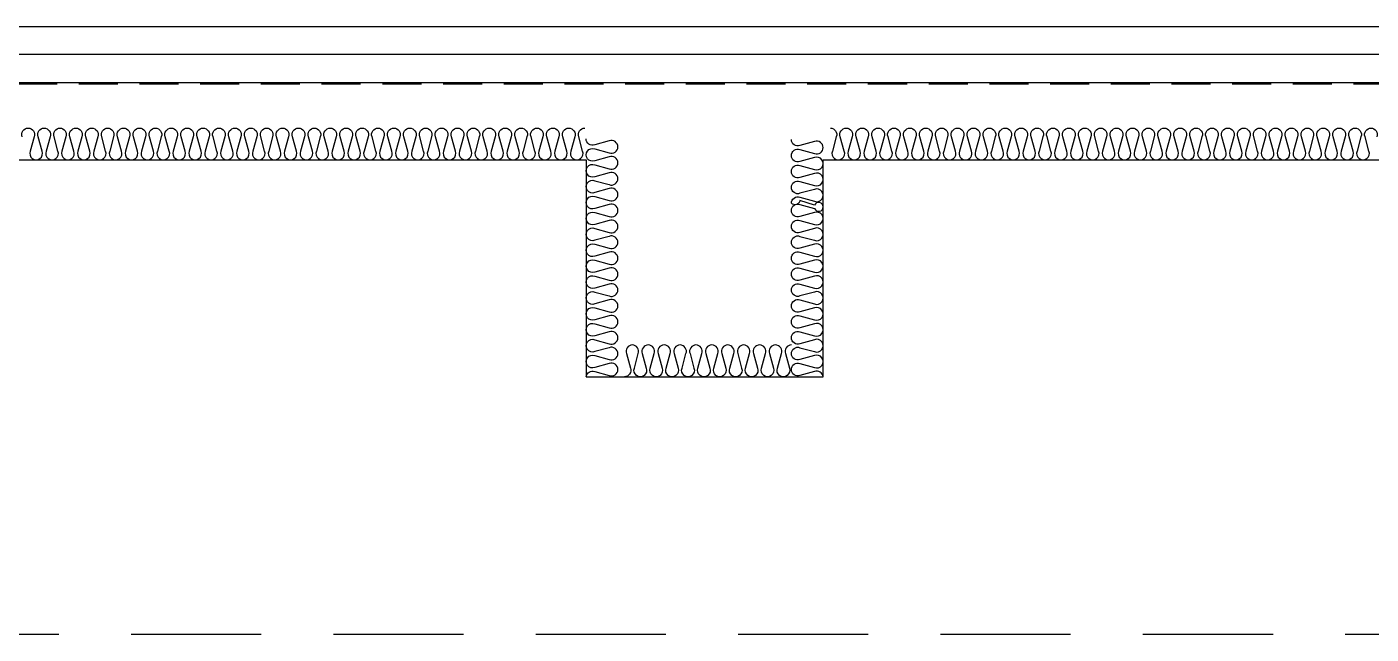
# Model space of a CAD drawing. Header units: millimetres. Extents: x 17311 to 801382, y -242618 to -104888.
# Drawn here: x 535766 to 540416, y -188729 to -186629 of the extents above; entities that cross this region are included whole.
import ezdxf

# ---------------------------------------------------------------- set-up
doc = ezdxf.new("R2010")
doc.units = ezdxf.units.MM
doc.header["$LTSCALE"] = 250
doc.linetypes.add('HID', pattern=[2.8, 1.8, -1])
doc.linetypes.add('HIDDEN', pattern=[9.525, 6.35, -3.175])
for name, color, linetype in [('A-FIN', 6, 'Continuous'), ('A-FIN-8', 8, 'Continuous'), ('A-HAT-WIREMESH', 9, 'g_mesh'), ('A-WP', 1, 'HID'), ('ISL', 251, 'Continuous'), ('인테리어', 7, 'HIDDEN')]:
    doc.layers.add(name, color=color, linetype=linetype)
doc.styles.add('Gdim', font='')
doc.styles.get('Gdim').set_extended_font_data('Dotum')
doc.linetypes.add('g_mesh', pattern='A,10,-0.8,["X",Gdim,S=0.6,R=0,X=-0.15,Y=-0.3],-0.8', length=11.6)

msp = doc.modelspace()

# ---------------------------------------------------------------- linework, layer by layer
at = {"layer": 'A-FIN'}
msp.add_line((562192.7, -186629.5), (527628.7, -186629.5), dxfattribs=at)
at = {"layer": 'A-FIN-8'}
msp.add_line((527128.9, -186821.5), (562692.4, -186821.5), dxfattribs=at)
at = {"layer": 'A-HAT-WIREMESH', "ltscale": 0.6}
msp.add_line((562702.7, -186725.5), (527118.7, -186725.5), dxfattribs=at)
at = {"layer": 'A-WP', "ltscale": 0.3}
msp.add_line((527125.8, -186826.5), (562695.5, -186826.5), dxfattribs=at)
at = {"layer": 'ISL'}
for points in [[(535750.1, -187009.3, -0.524856), (535770.7, -186979.5, -0.524856), (535791.2, -187009.3), (535777.6, -187059.7, 1.449198), (535818.7, -187059.7), (535805.1, -187009.3, -0.524856), (535825.7, -186979.5, -0.524856), (535846.2, -187009.3), (535832.6, -187059.7, 1.449198), (535873.7, -187059.7), (535860.1, -187009.3, -0.524856), (535880.7, -186979.5, -0.524856), (535901.2, -187009.3), (535887.6, -187059.7, 1.449198), (535928.7, -187059.7), (535915.1, -187009.3, -0.524856), (535935.7, -186979.5, -0.524856), (535956.2, -187009.3), (535942.6, -187059.7, 1.449198), (535983.7, -187059.7), (535970.1, -187009.3, -0.524856), (535990.7, -186979.5, -0.524856), (536011.2, -187009.3), (535997.6, -187059.7, 1.449198), (536038.7, -187059.7), (536025.1, -187009.3, -0.524856), (536045.7, -186979.5, -0.524856), (536066.2, -187009.3), (536052.6, -187059.7, 1.449198), (536093.7, -187059.7), (536080.1, -187009.3, -0.524856), (536100.7, -186979.5, -0.524856), (536121.2, -187009.3), (536107.6, -187059.7, 1.449198), (536148.7, -187059.7), (536135.1, -187009.3, -0.524856), (536155.7, -186979.5, -0.524856), (536176.2, -187009.3), (536162.6, -187059.7, 1.449198), (536203.7, -187059.7), (536190.1, -187009.3, -0.524856), (536210.7, -186979.5, -0.524856), (536231.2, -187009.3), (536217.6, -187059.7, 1.449198), (536258.7, -187059.7), (536245.1, -187009.3, -0.524856), (536265.7, -186979.5, -0.524856), (536286.2, -187009.3), (536272.6, -187059.7, 1.449198), (536313.7, -187059.7), (536300.1, -187009.3, -0.524856), (536320.7, -186979.5, -0.524856), (536341.2, -187009.3), (536327.6, -187059.7, 1.449198), (536368.7, -187059.7), (536355.1, -187009.3, -0.524856), (536375.7, -186979.5, -0.524856), (536396.2, -187009.3), (536382.6, -187059.7, 1.449198), (536423.7, -187059.7), (536410.1, -187009.3, -0.524856), (536430.7, -186979.5, -0.524856), (536451.2, -187009.3), (536437.6, -187059.7, 1.449198), (536478.7, -187059.7), (536465.1, -187009.3, -0.524856), (536485.7, -186979.5, -0.524856), (536506.2, -187009.3), (536492.6, -187059.7, 1.449198), (536533.7, -187059.7), (536520.1, -187009.3, -0.524856), (536540.7, -186979.5, -0.524856), (536561.2, -187009.3), (536547.6, -187059.7, 1.449198), (536588.7, -187059.7), (536575.1, -187009.3, -0.524856), (536595.7, -186979.5, -0.524856), (536616.2, -187009.3), (536602.6, -187059.7, 1.449198), (536643.7, -187059.7), (536630.1, -187009.3, -0.524856), (536650.7, -186979.5, -0.524856), (536671.2, -187009.3), (536657.6, -187059.7, 1.449198), (536698.7, -187059.7), (536685.1, -187009.3, -0.524856), (536705.7, -186979.5, -0.524856), (536726.2, -187009.3), (536712.6, -187059.7, 1.449198), (536753.7, -187059.7), (536740.1, -187009.3, -0.524856), (536760.7, -186979.5, -0.524856), (536781.2, -187009.3), (536767.6, -187059.7, 1.449198), (536808.7, -187059.7), (536795.1, -187009.3, -0.524856), (536815.7, -186979.5, -0.524856), (536836.2, -187009.3), (536822.6, -187059.7, 1.449198), (536863.7, -187059.7), (536850.1, -187009.3, -0.524856), (536870.7, -186979.5, -0.524856), (536891.2, -187009.3), (536877.6, -187059.7, 1.449198), (536918.7, -187059.7), (536905.1, -187009.3, -0.524856), (536925.7, -186979.5, -0.524856), (536946.2, -187009.3), (536932.6, -187059.7, 1.449198), (536973.7, -187059.7), (536960.1, -187009.3, -0.524856), (536980.7, -186979.5, -0.524856), (537001.2, -187009.3), (536987.6, -187059.7, 1.449198), (537028.7, -187059.7), (537015.1, -187009.3, -0.524856), (537035.7, -186979.5, -0.524856), (537056.2, -187009.3), (537042.6, -187059.7, 1.449198), (537083.7, -187059.7), (537070.1, -187009.3, -0.524856), (537090.7, -186979.5, -0.524856), (537111.2, -187009.3), (537097.6, -187059.7, 1.449198), (537138.7, -187059.7), (537125.1, -187009.3, -0.524856), (537145.7, -186979.5, -0.524856), (537166.2, -187009.3), (537152.6, -187059.7, 1.449198), (537193.7, -187059.7), (537180.1, -187009.3, -0.524856), (537200.7, -186979.5, -0.524856), (537221.2, -187009.3), (537207.6, -187059.7, 1.449198), (537248.7, -187059.7), (537235.1, -187009.3, -0.524856), (537255.7, -186979.5, -0.524856), (537276.2, -187009.3), (537262.6, -187059.7, 1.449198), (537303.7, -187059.7), (537290.1, -187009.3, -0.524856), (537310.7, -186979.5, -0.524856), (537331.2, -187009.3), (537317.6, -187059.7, 1.449198), (537358.7, -187059.7), (537345.1, -187009.3, -0.524856), (537365.7, -186979.5, -0.524856), (537386.2, -187009.3), (537372.6, -187059.7, 1.449198), (537413.7, -187059.7), (537400.1, -187009.3, -0.524856), (537420.7, -186979.5, -0.524856), (537441.2, -187009.3), (537427.6, -187059.7, 1.449198), (537468.7, -187059.7), (537455.1, -187009.3, -0.524856), (537475.7, -186979.5, -0.524856), (537496.2, -187009.3), (537482.6, -187059.7, 1.449198), (537523.7, -187059.7), (537510.1, -187009.3, -0.524856), (537530.7, -186979.5, -0.524856), (537551.2, -187009.3), (537537.6, -187059.7, 1.449198), (537578.7, -187059.7), (537565.1, -187009.3, -0.524856), (537585.7, -186979.5, -0.524856), (537606.2, -187009.3), (537592.6, -187059.7, 1.449198), (537633.7, -187059.7), (537620.1, -187009.3, -0.524856), (537640.7, -186979.5, -0.524856), (537661.2, -187009.3), (537647.6, -187059.7, 1.449198), (537688.7, -187059.7), (537675.1, -187009.3, -0.524855), (537695.7, -186979.5, -0.524855)], [(537700.8, -187839.5, -0.489145), (537730.5, -187821.4), (537780.9, -187835.1, 0.524856), (537810.7, -187814.5, 0.524856), (537780.9, -187793.9), (537730.5, -187807.6, -1.449198), (537730.5, -187766.4), (537780.9, -187780.1, 0.524856), (537810.7, -187759.5, 0.524856), (537780.9, -187738.9), (537730.5, -187752.6, -1.449198), (537730.5, -187711.4), (537780.9, -187725.1, 0.524856), (537810.7, -187704.5, 0.524856), (537780.9, -187683.9), (537730.5, -187697.6, -1.449198), (537730.5, -187656.4), (537780.9, -187670.1, 0.524856), (537810.7, -187649.5, 0.524856), (537780.9, -187628.9), (537730.5, -187642.6, -1.449198), (537730.5, -187601.4), (537780.9, -187615.1, 0.524856), (537810.7, -187594.5, 0.524856), (537780.9, -187573.9), (537730.5, -187587.6, -1.449198), (537730.5, -187546.4), (537780.9, -187560.1, 0.524856), (537810.7, -187539.5, 0.524856), (537780.9, -187518.9), (537730.5, -187532.6, -1.449198), (537730.5, -187491.4), (537780.9, -187505.1, 0.524856), (537810.7, -187484.5, 0.524856), (537780.9, -187463.9), (537730.5, -187477.6, -1.449198), (537730.5, -187436.4), (537780.9, -187450.1, 0.524856), (537810.7, -187429.5, 0.524856), (537780.9, -187408.9), (537730.5, -187422.6, -1.449198), (537730.5, -187381.4), (537780.9, -187395.1, 0.524856), (537810.7, -187374.5, 0.524856), (537780.9, -187353.9), (537730.5, -187367.6, -1.449198), (537730.5, -187326.4), (537780.9, -187340.1, 0.524856), (537810.7, -187319.5, 0.524856), (537780.9, -187298.9), (537730.5, -187312.6, -1.449198), (537730.5, -187271.4), (537780.9, -187285.1, 0.524856), (537810.7, -187264.5, 0.524856), (537780.9, -187243.9), (537730.5, -187257.6, -1.449198), (537730.5, -187216.4), (537780.9, -187230.1, 0.524856), (537810.7, -187209.5, 0.524856), (537780.9, -187188.9), (537730.5, -187202.6, -1.449198), (537730.5, -187161.4), (537780.9, -187175.1, 0.524856), (537810.7, -187154.5, 0.524856), (537780.9, -187133.9), (537730.5, -187147.6, -1.449198), (537730.5, -187106.4), (537780.9, -187120.1, 0.524856), (537810.7, -187099.5, 0.524856), (537780.9, -187078.9), (537730.5, -187092.6, -1.449198), (537730.5, -187051.4), (537780.9, -187065.1, 0.524856), (537810.7, -187044.5, 0.524856), (537780.9, -187023.9), (537730.5, -187037.6, -0.524933), (537700.7, -187017)], [(538520.5, -187839.5, 0.489145), (538490.9, -187821.4), (538440.5, -187835.1, -0.524856), (538410.7, -187814.5, -0.524856), (538440.5, -187793.9), (538490.9, -187807.6, 1.449198), (538490.9, -187766.4), (538440.5, -187780.1, -0.524856), (538410.7, -187759.5, -0.524856), (538440.5, -187738.9), (538490.9, -187752.6, 1.449198), (538490.9, -187711.4), (538440.5, -187725.1, -0.524856), (538410.7, -187704.5, -0.524856), (538440.5, -187683.9), (538490.9, -187697.6, 1.449198), (538490.9, -187656.4), (538440.5, -187670.1, -0.524856), (538410.7, -187649.5, -0.524856), (538440.5, -187628.9), (538490.9, -187642.6, 1.449198), (538490.9, -187601.4), (538440.5, -187615.1, -0.524856), (538410.7, -187594.5, -0.524856), (538440.5, -187573.9), (538490.9, -187587.6, 1.449198), (538490.9, -187546.4), (538440.5, -187560.1, -0.524856), (538410.7, -187539.5, -0.524856), (538440.5, -187518.9), (538490.9, -187532.6, 1.449198), (538490.9, -187491.4), (538440.5, -187505.1, -0.524856), (538410.7, -187484.5, -0.524856), (538440.5, -187463.9), (538490.9, -187477.6, 1.449198), (538490.9, -187436.4), (538440.5, -187450.1, -0.524856), (538410.7, -187429.5, -0.524856), (538440.5, -187408.9), (538490.9, -187422.6, 1.449198), (538490.9, -187381.4), (538440.5, -187395.1, -0.524856), (538410.7, -187374.5, -0.524856), (538440.5, -187353.9), (538490.9, -187367.6, 1.449198), (538490.9, -187326.4), (538440.5, -187340.1, -0.524856), (538410.7, -187319.5, -0.524856), (538440.5, -187298.9), (538490.9, -187312.6, 1.449198), (538490.9, -187271.4), (538440.5, -187285.1, -0.524856), (538410.7, -187264.5, -0.524856), (538440.5, -187243.9), (538490.9, -187257.6, 5.351885), (538490.9, -187246.4), (538440.5, -187230.1, -0.607988), (538410.7, -187239.5, -0.524856), (538440.5, -187218.9), (538490.9, -187232.6, 1.449198), (538490.9, -187191.4), (538440.5, -187205.1, -0.524856), (538410.7, -187184.5, -0.524856), (538440.5, -187163.9), (538490.9, -187177.6, 1.449198), (538490.9, -187136.4), (538440.5, -187150.1, -0.524856), (538410.7, -187129.5, -0.524856), (538440.5, -187108.9), (538490.9, -187122.6, 1.449198), (538490.9, -187081.4), (538440.5, -187095.1, -0.524856), (538410.7, -187074.5, -0.524856), (538440.5, -187053.9), (538490.9, -187067.6, 0.524933), (538520.7, -187047, 0.524933), (538490.9, -187026.4), (538440.5, -187040.1, -0.524854), (538410.7, -187019.5, -0.524854)], [(538545.7, -186979.5, -0.524855), (538566.2, -187009.3), (538552.6, -187059.7, 1.449198), (538593.7, -187059.7), (538580.1, -187009.3, -0.524856), (538600.7, -186979.5, -0.524856), (538621.2, -187009.3), (538607.6, -187059.7, 1.449198), (538648.7, -187059.7), (538635.1, -187009.3, -0.524856), (538655.7, -186979.5, -0.524856), (538676.2, -187009.3), (538662.6, -187059.7, 1.449198), (538703.7, -187059.7), (538690.1, -187009.3, -0.524856), (538710.7, -186979.5, -0.524856), (538731.2, -187009.3), (538717.6, -187059.7, 1.449198), (538758.7, -187059.7), (538745.1, -187009.3, -0.524856), (538765.7, -186979.5, -0.524856), (538786.2, -187009.3), (538772.6, -187059.7, 1.449198), (538813.7, -187059.7), (538800.1, -187009.3, -0.524856), (538820.7, -186979.5, -0.524856), (538841.2, -187009.3), (538827.6, -187059.7, 1.449198), (538868.7, -187059.7), (538855.1, -187009.3, -0.524856), (538875.7, -186979.5, -0.524856), (538896.2, -187009.3), (538882.6, -187059.7, 1.449198), (538923.7, -187059.7), (538910.1, -187009.3, -0.524856), (538930.7, -186979.5, -0.524856), (538951.2, -187009.3), (538937.6, -187059.7, 1.449198), (538978.7, -187059.7), (538965.1, -187009.3, -0.524856), (538985.7, -186979.5, -0.524856), (539006.2, -187009.3), (538992.6, -187059.7, 0.524933), (539013.2, -187089.5, 0.524933), (539033.7, -187059.7), (539020.1, -187009.3, -0.524856), (539040.7, -186979.5, -0.524856), (539061.2, -187009.3), (539047.6, -187059.7, 1.449198), (539088.7, -187059.7), (539075.1, -187009.3, -0.524856), (539095.7, -186979.5, -0.524856), (539116.2, -187009.3), (539102.6, -187059.7, 1.449198), (539143.7, -187059.7), (539130.1, -187009.3, -0.524856), (539150.7, -186979.5, -0.524856), (539171.2, -187009.3), (539157.6, -187059.7, 1.449198), (539198.7, -187059.7), (539185.1, -187009.3, -0.524856), (539205.7, -186979.5, -0.524856), (539226.2, -187009.3), (539212.6, -187059.7, 1.449198), (539253.7, -187059.7), (539240.1, -187009.3, -0.524856), (539260.7, -186979.5, -0.524856), (539281.2, -187009.3), (539267.6, -187059.7, 1.449198), (539308.7, -187059.7), (539295.1, -187009.3, -0.524856), (539315.7, -186979.5, -0.524856), (539336.2, -187009.3), (539322.6, -187059.7, 1.449198), (539363.7, -187059.7), (539350.1, -187009.3, -0.524856), (539370.7, -186979.5, -0.524856), (539391.2, -187009.3), (539377.6, -187059.7, 1.449198), (539418.7, -187059.7), (539405.1, -187009.3, -0.524856), (539425.7, -186979.5, -0.524856), (539446.2, -187009.3), (539432.6, -187059.7, 1.449198), (539473.7, -187059.7), (539460.1, -187009.3, -0.524856), (539480.7, -186979.5, -0.524856), (539501.2, -187009.3), (539487.6, -187059.7, 1.449198), (539528.7, -187059.7), (539515.1, -187009.3, -0.524856), (539535.7, -186979.5, -0.524856), (539556.2, -187009.3), (539542.6, -187059.7, 1.449198), (539583.7, -187059.7), (539570.1, -187009.3, -0.524856), (539590.7, -186979.5, -0.524856), (539611.2, -187009.3), (539597.6, -187059.7, 1.449198), (539638.7, -187059.7), (539625.1, -187009.3, -0.524856), (539645.7, -186979.5, -0.524856), (539666.2, -187009.3), (539652.6, -187059.7, 1.449198), (539693.7, -187059.7), (539680.1, -187009.3, -0.524856), (539700.7, -186979.5, -0.524856), (539721.2, -187009.3), (539707.6, -187059.7, 1.449198), (539748.7, -187059.7), (539735.1, -187009.3, -0.524856), (539755.7, -186979.5, -0.524856), (539776.2, -187009.3), (539762.6, -187059.7, 1.449198), (539803.7, -187059.7), (539790.1, -187009.3, -0.524856), (539810.7, -186979.5, -0.524856), (539831.2, -187009.3), (539817.6, -187059.7, 1.449198), (539858.7, -187059.7), (539845.1, -187009.3, -0.524856), (539865.7, -186979.5, -0.524856), (539886.2, -187009.3), (539872.6, -187059.7, 1.449198), (539913.7, -187059.7), (539900.1, -187009.3, -0.524856), (539920.7, -186979.5, -0.524856), (539941.2, -187009.3), (539927.6, -187059.7, 1.449198), (539968.7, -187059.7), (539955.1, -187009.3, -0.524856), (539975.7, -186979.5, -0.524856), (539996.2, -187009.3), (539982.6, -187059.7, 1.449198), (540023.7, -187059.7), (540010.1, -187009.3, -0.524856), (540030.7, -186979.5, -0.524856), (540051.2, -187009.3), (540037.6, -187059.7, 1.449198), (540078.7, -187059.7), (540065.1, -187009.3, -0.524856), (540085.7, -186979.5, -0.524856), (540106.2, -187009.3), (540092.6, -187059.7, 1.449198), (540133.7, -187059.7), (540120.1, -187009.3, -0.524856), (540140.7, -186979.5, -0.524856), (540161.2, -187009.3), (540147.6, -187059.7, 1.449198), (540188.7, -187059.7), (540175.1, -187009.3, -0.524856), (540195.7, -186979.5, -0.524856), (540216.2, -187009.3), (540202.6, -187059.7, 1.449198), (540243.7, -187059.7), (540230.1, -187009.3, -0.524856), (540250.7, -186979.5, -0.524856), (540271.2, -187009.3), (540257.6, -187059.7, 1.449198), (540298.7, -187059.7), (540285.1, -187009.3, -0.524856), (540305.7, -186979.5, -0.524856), (540326.2, -187009.3), (540312.6, -187059.7, 1.449198), (540353.7, -187059.7), (540340.1, -187009.3, -0.524856), (540360.7, -186979.5, -0.524856), (540381.2, -187009.3), (540367.6, -187059.7, 1.449198), (540408.7, -187059.7), (540395.1, -187009.3, -0.524856), (540415.7, -186979.5, -0.524856), (540436.2, -187009.3)], [(538410.7, -187729.5, 0.524856), (538390.1, -187759.3), (538403.7, -187809.7, -1.449198), (538362.6, -187809.7), (538376.2, -187759.3, 0.524856), (538355.7, -187729.5, 0.524856), (538335.1, -187759.3), (538348.7, -187809.7, -1.449198), (538307.6, -187809.7), (538321.2, -187759.3, 0.524856), (538300.7, -187729.5, 0.524856), (538280.1, -187759.3), (538293.7, -187809.7, -1.449198), (538252.6, -187809.7), (538266.2, -187759.3, 0.524856), (538245.7, -187729.5, 0.524856), (538225.1, -187759.3), (538238.7, -187809.7, -1.449198), (538197.6, -187809.7), (538211.2, -187759.3, 0.524856), (538190.7, -187729.5, 0.524856), (538170.1, -187759.3), (538183.7, -187809.7, -1.449198), (538142.6, -187809.7), (538156.2, -187759.3, 0.524856), (538135.7, -187729.5, 0.524856), (538115.1, -187759.3), (538128.7, -187809.7, -1.449198), (538087.6, -187809.7), (538101.2, -187759.3, 0.524856), (538080.7, -187729.5, 0.524856), (538060.1, -187759.3), (538073.7, -187809.7, -1.449198), (538032.6, -187809.7), (538046.2, -187759.3, 0.524856), (538025.7, -187729.5, 0.524856), (538005.1, -187759.3), (538018.7, -187809.7, -1.449198), (537977.6, -187809.7), (537991.2, -187759.3, 0.524856), (537970.7, -187729.5, 0.524856), (537950.1, -187759.3), (537963.7, -187809.7, -1.449198), (537922.6, -187809.7), (537936.2, -187759.3, 0.524856), (537915.7, -187729.5, 0.524856), (537895.1, -187759.3), (537908.7, -187809.7, -1.449198), (537867.6, -187809.7), (537881.2, -187759.3, 0.524856), (537860.7, -187729.5, 0.524856), (537840.1, -187759.3), (537853.7, -187809.7, -0.524951), (537833.2, -187839.5, -0.524951)]]:
    msp.add_lwpolyline(points, format="xyb", dxfattribs=at)
msp.add_lwpolyline([(534920.7, -187089.5), (537700.7, -187089.5), (537700.7, -187839.5), (538520.7, -187839.5), (538520.7, -187089.5), (541300.7, -187089.5), (541300.7, -187839.5), (542120.7, -187839.5), (542120.7, -187089.5), (544900.7, -187089.5), (544900.7, -187839.5), (545720.7, -187839.5), (545720.7, -187089.5), (548450.7, -187089.5), (548450.7, -187839.5), (549370.7, -187839.5), (549370.7, -187089.5), (556100.7, -187089.5)], dxfattribs=at)
at = {"layer": '인테리어', "linetype": 'HID'}
msp.add_lwpolyline([(531226.9, -188729.5), (554494.5, -188729.5)], dxfattribs=at)

doc.saveas('drawing.dxf')
